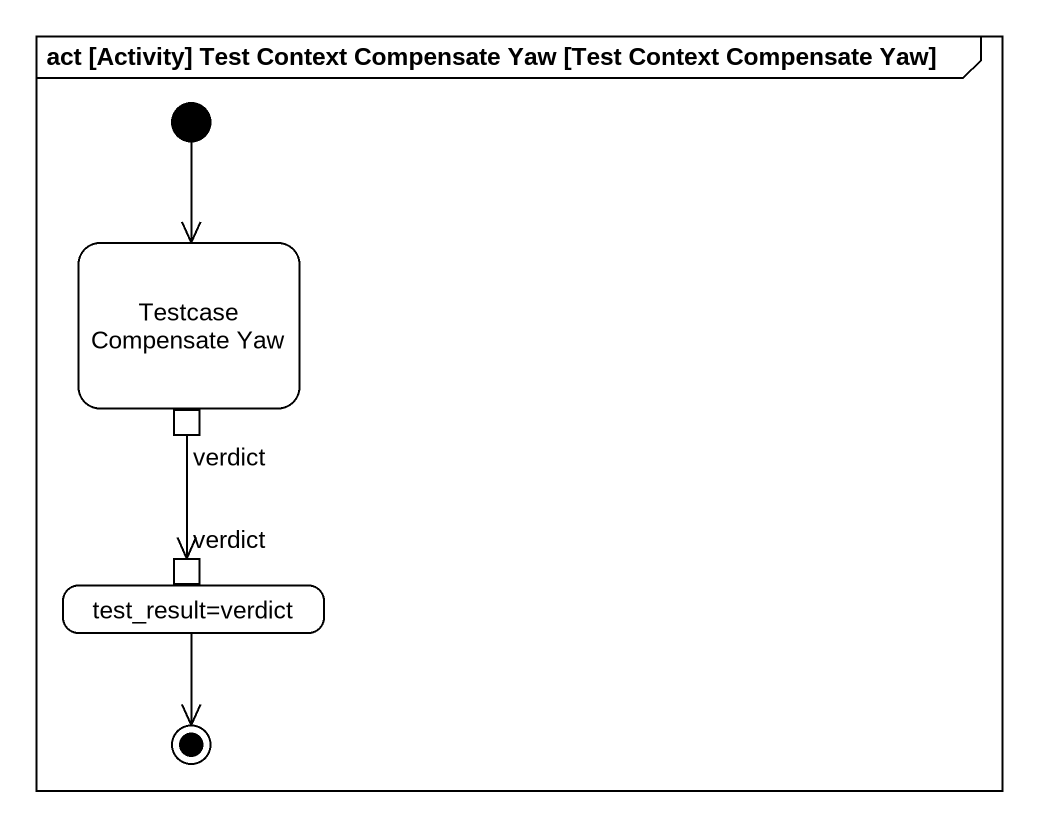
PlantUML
@startuml
mainframe act [Activity] Test Context Compensate Yaw [Test Context Compensate Yaw]
hide empty description
state "Testcase Compensate Yaw" as Testcase_Compensate_Yaw {
  state verdict <<outputPin>>
}
state "test_result=verdict" as test_result_verdict {
  state "verdict" as verdict_2 <<inputPin>>
}
[*] --> Testcase_Compensate_Yaw
verdict --> verdict_2
test_result_verdict --> [*]
@enduml
